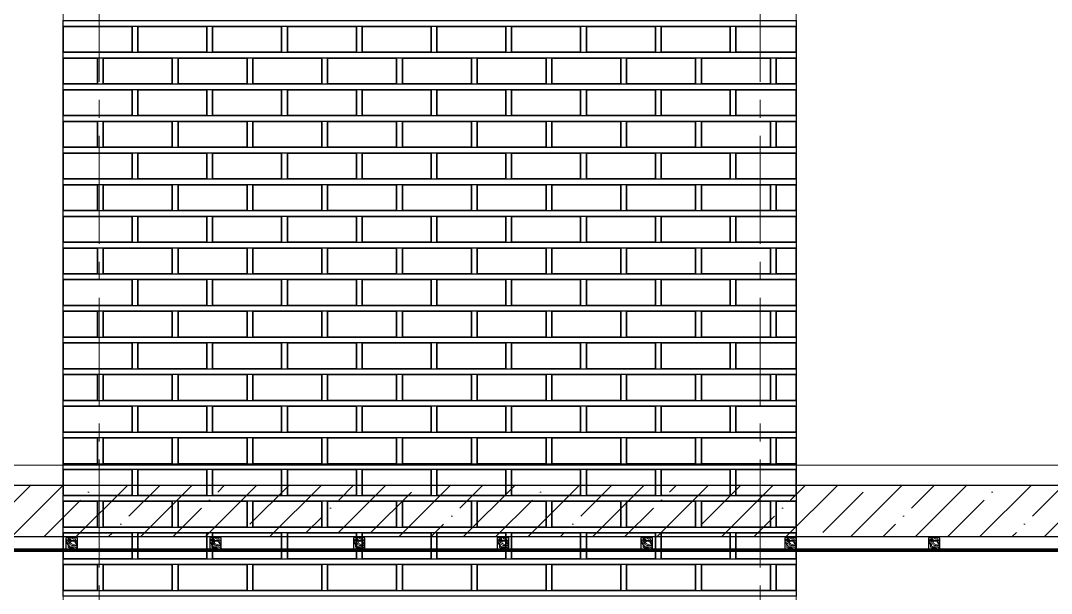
# Model space of a CAD drawing. Header units: millimetres. Extents: x 306212 to 393045, y -154783 to -111932.
# Drawn here: x 379156 to 382741, y -144597 to -142607 of the extents above; entities that cross this region are included whole.
import ezdxf

# ---------------------------------------------------------------- set-up
doc = ezdxf.new("R2010")
doc.units = ezdxf.units.MM
doc.linetypes.add('CENTER2', pattern=[1.125, 0.75, -0.125, 0.125, -0.125])
doc.layers.add('ahsap', color=222, linetype='Continuous', lineweight=13)
doc.layers.add('AKS', color=252, linetype='CENTER2')

msp = doc.modelspace()

# ---------------------------------------------------------------- hatches: boundary and pattern name
at = {"layer": 'ahsap'}
h = msp.add_hatch(dxfattribs=at)
h.set_pattern_fill('ANSI35', color=251, scale=25, style=0)
h.set_pattern_definition([(45, (29611.11, 0), (-112.2532, 112.2532), []), (45, (29723.36, 0), (-112.2532, 112.2532), [198.4375, -39.6875, 0, -39.6875])])
h.paths.add_polyline_path([(380463.4, -144277.4), (380223.4, -144277.4), (380223.4, -144367.4), (380423.4, -144367.4), (380463.4, -144367.4)])
h.paths.add_polyline_path([(386093.4, -144221.4), (381853.4, -144221.4), (381853.4, -144257.4), (381853.4, -144401.4), (386093.4, -144401.4)], flags=16)
h.paths.add_polyline_path([(379428.4, -144221.4), (379303.4, -144221.4), (379303.4, -144257.4), (379428.4, -144257.4)])
h.paths.add_polyline_path([(379428.4, -144257.4), (379303.4, -144257.4), (379303.4, -144277.4), (379423.4, -144277.4), (379428.4, -144277.4)])
h.paths.add_polyline_path([(379423.4, -144277.4), (379303.4, -144277.4), (379303.4, -144367.4), (379423.4, -144367.4)])
h.paths.add_polyline_path([(379428.4, -144367.4), (379303.4, -144367.4), (379303.4, -144387.4), (379428.4, -144387.4)])
h.paths.add_polyline_path([(379428.4, -144387.4), (379303.4, -144387.4), (379303.4, -144401.4), (379428.4, -144401.4)])
h.paths.add_polyline_path([(379543.4, -144387.4), (379428.4, -144387.4), (379428.4, -144401.4), (379543.4, -144401.4)])
h.paths.add_polyline_path([(381853.4, -144367.4), (379428.4, -144367.4), (379428.4, -144387.4), (379543.4, -144387.4), (381853.4, -144387.4)])
h.paths.add_polyline_path([(379443.4, -144277.4), (379428.4, -144277.4), (379428.4, -144367.4), (379443.4, -144367.4)])
h.paths.add_polyline_path([(381853.4, -144257.4), (379428.4, -144257.4), (379428.4, -144277.4), (379503.4, -144277.4), (379683.4, -144277.4), (381853.4, -144277.4)])
h.paths.add_polyline_path([(379428.4, -144277.4), (379423.4, -144277.4), (379423.4, -144367.4), (379428.4, -144367.4)])
h.paths.add_polyline_path([(379543.4, -144221.4), (379428.4, -144221.4), (379428.4, -144257.4), (379503.4, -144257.4), (379543.4, -144257.4)])
h.paths.add_polyline_path([(379563.4, -144221.4), (379543.4, -144221.4), (379543.4, -144257.4), (379563.4, -144257.4)])
h.paths.add_polyline_path([(379803.4, -144221.4), (379563.4, -144221.4), (379563.4, -144257.4), (379763.4, -144257.4), (379803.4, -144257.4)])
h.paths.add_polyline_path([(379703.4, -144277.4), (379683.4, -144277.4), (379683.4, -144367.4), (379703.4, -144367.4)])
h.paths.add_polyline_path([(379683.4, -144277.4), (379443.4, -144277.4), (379443.4, -144367.4), (379643.4, -144367.4), (379683.4, -144367.4)])
h.paths.add_polyline_path([(379803.4, -144387.4), (379563.4, -144387.4), (379563.4, -144401.4), (379803.4, -144401.4)])
h.paths.add_polyline_path([(379563.4, -144387.4), (379543.4, -144387.4), (379543.4, -144401.4), (379563.4, -144401.4)])
h.paths.add_polyline_path([(379823.4, -144387.4), (379803.4, -144387.4), (379803.4, -144401.4), (379823.4, -144401.4)])
h.paths.add_polyline_path([(379943.4, -144277.4), (379703.4, -144277.4), (379703.4, -144367.4), (379903.4, -144367.4), (379943.4, -144367.4)])
h.paths.add_polyline_path([(379823.4, -144221.4), (379803.4, -144221.4), (379803.4, -144257.4), (379823.4, -144257.4)])
h.paths.add_polyline_path([(380063.4, -144221.4), (379823.4, -144221.4), (379823.4, -144257.4), (380023.4, -144257.4), (380063.4, -144257.4)])
h.paths.add_polyline_path([(380083.4, -144221.4), (380063.4, -144221.4), (380063.4, -144257.4), (380083.4, -144257.4)])
h.paths.add_polyline_path([(379963.4, -144277.4), (379943.4, -144277.4), (379943.4, -144367.4), (379963.4, -144367.4)])
h.paths.add_polyline_path([(380203.4, -144277.4), (379963.4, -144277.4), (379963.4, -144367.4), (380163.4, -144367.4), (380203.4, -144367.4)])
h.paths.add_polyline_path([(380063.4, -144387.4), (379823.4, -144387.4), (379823.4, -144401.4), (380063.4, -144401.4)])
h.paths.add_polyline_path([(380343.4, -144387.4), (380323.4, -144387.4), (380323.4, -144401.4), (380343.4, -144401.4)])
h.paths.add_polyline_path([(380083.4, -144387.4), (380063.4, -144387.4), (380063.4, -144401.4), (380083.4, -144401.4)])
h.paths.add_polyline_path([(380323.4, -144221.4), (380083.4, -144221.4), (380083.4, -144257.4), (380283.4, -144257.4), (380323.4, -144257.4)])
h.paths.add_polyline_path([(380343.4, -144221.4), (380323.4, -144221.4), (380323.4, -144257.4), (380343.4, -144257.4)])
h.paths.add_polyline_path([(380483.4, -144277.4), (380463.4, -144277.4), (380463.4, -144367.4), (380483.4, -144367.4)])
h.paths.add_polyline_path([(380583.4, -144221.4), (380343.4, -144221.4), (380343.4, -144257.4), (380543.4, -144257.4), (380583.4, -144257.4)])
h.paths.add_polyline_path([(380603.4, -144221.4), (380583.4, -144221.4), (380583.4, -144257.4), (380603.4, -144257.4)])
h.paths.add_polyline_path([(380723.4, -144277.4), (380483.4, -144277.4), (380483.4, -144367.4), (380683.4, -144367.4), (380723.4, -144367.4)])
h.paths.add_polyline_path([(380583.4, -144387.4), (380343.4, -144387.4), (380343.4, -144401.4), (380583.4, -144401.4)])
h.paths.add_polyline_path([(380603.4, -144387.4), (380583.4, -144387.4), (380583.4, -144401.4), (380603.4, -144401.4)])
h.paths.add_polyline_path([(380843.4, -144387.4), (380603.4, -144387.4), (380603.4, -144401.4), (380843.4, -144401.4)])
h.paths.add_polyline_path([(386093.4, -144221.4), (380843.4, -144221.4), (380843.4, -144257.4), (381853.4, -144257.4), (381853.4, -144277.4), (380723.4, -144277.4), (380723.4, -144367.4), (381853.4, -144367.4), (381853.4, -144387.4), (380843.4, -144387.4), (380843.4, -144401.4), (386093.4, -144401.4)])
h.paths.add_polyline_path([(380843.4, -144221.4), (380603.4, -144221.4), (380603.4, -144257.4), (380803.4, -144257.4), (380843.4, -144257.4)])
h.paths.add_polyline_path([(379303.4, -144221.4), (378013.4, -144221.4), (378003.4, -144221.4), (378003.4, -144401.4), (378013.4, -144401.4), (379303.4, -144401.4), (379303.4, -144387.4)])
h.paths.add_polyline_path([(386093.4, -144221.4), (381853.4, -144221.4), (381853.4, -144257.4), (381853.4, -144401.4), (386093.4, -144401.4)], flags=17)
h.paths.add_polyline_path([(378013.4, -144274.9), (378013.4, -144254.9), (378013.4, -144221.4), (374783.4, -144221.4), (374783.4, -144254.9), (374783.4, -144274.9), (374783.4, -144364.9), (374783.4, -144384.9), (374783.4, -144401.4), (378013.4, -144401.4), (378013.4, -144384.9), (378013.4, -144364.9)])

# ---------------------------------------------------------------- linework, layer by layer
for p, q in [((379303.4, -140959.9), (379303.4, -147357.4)), ((381853.4, -140959.9), (381853.4, -147357.4)), ((385973.4, -144151.4), (374783.4, -144151.4))]:
    msp.add_line(p, q, dxfattribs=at)
at = {"layer": 'ahsap', "color": 251, "lineweight": 30}
for points in [[(379503.4, -142627.4), (379303.4, -142627.4), (379303.4, -142607.4), (381853.4, -142607.4), (381853.4, -142627.4), (379503.4, -142627.4)], [(379503.4, -142737.4), (379303.4, -142737.4), (379303.4, -142717.4), (381853.4, -142717.4), (381853.4, -142737.4), (379503.4, -142737.4)], [(379503.4, -142847.4), (379303.4, -142847.4), (379303.4, -142827.4), (381853.4, -142827.4), (381853.4, -142847.4), (379503.4, -142847.4)], [(379503.4, -142957.4), (379303.4, -142957.4), (379303.4, -142937.4), (381853.4, -142937.4), (381853.4, -142957.4), (379503.4, -142957.4)], [(379503.4, -143067.4), (379303.4, -143067.4), (379303.4, -143047.4), (381853.4, -143047.4), (381853.4, -143067.4), (379503.4, -143067.4)], [(379503.4, -143177.4), (379303.4, -143177.4), (379303.4, -143157.4), (381853.4, -143157.4), (381853.4, -143177.4), (379503.4, -143177.4)], [(379503.4, -143287.4), (379303.4, -143287.4), (379303.4, -143267.4), (381853.4, -143267.4), (381853.4, -143287.4), (379503.4, -143287.4)], [(379503.4, -143397.4), (379303.4, -143397.4), (379303.4, -143377.4), (381853.4, -143377.4), (381853.4, -143397.4), (379503.4, -143397.4)], [(379503.4, -143507.4), (379303.4, -143507.4), (379303.4, -143487.4), (381853.4, -143487.4), (381853.4, -143507.4), (379503.4, -143507.4)], [(379503.4, -143617.4), (379303.4, -143617.4), (379303.4, -143597.4), (381853.4, -143597.4), (381853.4, -143617.4), (379503.4, -143617.4)], [(379503.4, -143727.4), (379303.4, -143727.4), (379303.4, -143707.4), (381853.4, -143707.4), (381853.4, -143727.4), (379503.4, -143727.4)], [(379503.4, -143837.4), (379303.4, -143837.4), (379303.4, -143817.4), (381853.4, -143817.4), (381853.4, -143837.4), (379503.4, -143837.4)], [(379503.4, -143947.4), (379303.4, -143947.4), (379303.4, -143927.4), (381853.4, -143927.4), (381853.4, -143947.4), (379503.4, -143947.4)], [(379503.4, -144057.4), (379303.4, -144057.4), (379303.4, -144037.4), (381853.4, -144037.4), (381853.4, -144057.4), (379503.4, -144057.4)], [(379503.4, -144167.4), (379303.4, -144167.4), (379303.4, -144147.4), (381853.4, -144147.4), (381853.4, -144167.4), (379503.4, -144167.4)], [(378013.4, -144401.4), (374663.4, -144401.4), (374663.4, -144401.4), (374663.4, -144221.4), (374663.4, -144221.4), (378013.4, -144221.4), (386093.4, -144221.4), (386093.4, -144401.4), (378013.4, -144401.4)], [(379503.4, -144277.4), (379303.4, -144277.4), (379303.4, -144257.4), (381853.4, -144257.4), (381853.4, -144277.4), (379503.4, -144277.4)], [(379503.4, -144387.4), (379303.4, -144387.4), (379303.4, -144367.4), (381853.4, -144367.4), (381853.4, -144387.4), (379503.4, -144387.4)], [(379503.4, -144497.4), (379303.4, -144497.4), (379303.4, -144477.4), (381853.4, -144477.4), (381853.4, -144497.4), (379503.4, -144497.4)], [(379503.4, -144607.4), (379303.4, -144607.4), (379303.4, -144587.4), (381853.4, -144587.4), (381853.4, -144607.4), (379503.4, -144607.4)]]:
    msp.add_lwpolyline(points, dxfattribs=at)
at = {"layer": 'ahsap', "color": 26, "lineweight": 35}
for points in [[(379503.4, -142717.4), (379303.4, -142717.4), (379303.4, -142627.4), (379543.4, -142627.4), (379543.4, -142717.4), (379503.4, -142717.4)], [(379763.4, -142717.4), (379563.4, -142717.4), (379563.4, -142627.4), (379803.4, -142627.4), (379803.4, -142717.4), (379763.4, -142717.4)], [(380023.4, -142717.4), (379823.4, -142717.4), (379823.4, -142627.4), (380063.4, -142627.4), (380063.4, -142717.4), (380023.4, -142717.4)], [(380283.4, -142717.4), (380083.4, -142717.4), (380083.4, -142627.4), (380323.4, -142627.4), (380323.4, -142717.4), (380283.4, -142717.4)], [(380543.4, -142717.4), (380343.4, -142717.4), (380343.4, -142627.4), (380583.4, -142627.4), (380583.4, -142717.4), (380543.4, -142717.4)], [(380803.4, -142717.4), (380603.4, -142717.4), (380603.4, -142627.4), (380843.4, -142627.4), (380843.4, -142717.4), (380803.4, -142717.4)], [(381063.4, -142717.4), (380863.4, -142717.4), (380863.4, -142627.4), (381103.4, -142627.4), (381103.4, -142717.4), (381063.4, -142717.4)], [(381323.4, -142717.4), (381123.4, -142717.4), (381123.4, -142627.4), (381363.4, -142627.4), (381363.4, -142717.4), (381323.4, -142717.4)], [(381583.4, -142717.4), (381383.4, -142717.4), (381383.4, -142627.4), (381623.4, -142627.4), (381623.4, -142717.4), (381583.4, -142717.4)], [(381843.4, -142717.4), (381643.4, -142717.4), (381643.4, -142627.4), (381853.4, -142627.4), (381853.4, -142717.4), (381843.4, -142717.4)], [(379303.4, -142827.4), (379303.4, -142737.4), (379423.4, -142737.4), (379423.4, -142827.4), (379303.4, -142827.4)], [(379643.4, -142827.4), (379443.4, -142827.4), (379443.4, -142737.4), (379683.4, -142737.4), (379683.4, -142827.4), (379643.4, -142827.4)], [(379903.4, -142827.4), (379703.4, -142827.4), (379703.4, -142737.4), (379943.4, -142737.4), (379943.4, -142827.4), (379903.4, -142827.4)], [(380163.4, -142827.4), (379963.4, -142827.4), (379963.4, -142737.4), (380203.4, -142737.4), (380203.4, -142827.4), (380163.4, -142827.4)], [(380423.4, -142827.4), (380223.4, -142827.4), (380223.4, -142737.4), (380463.4, -142737.4), (380463.4, -142827.4), (380423.4, -142827.4)], [(380683.4, -142827.4), (380483.4, -142827.4), (380483.4, -142737.4), (380723.4, -142737.4), (380723.4, -142827.4), (380683.4, -142827.4)], [(380943.4, -142827.4), (380743.4, -142827.4), (380743.4, -142737.4), (380983.4, -142737.4), (380983.4, -142827.4), (380943.4, -142827.4)], [(381203.4, -142827.4), (381003.4, -142827.4), (381003.4, -142737.4), (381243.4, -142737.4), (381243.4, -142827.4), (381203.4, -142827.4)], [(381463.4, -142827.4), (381263.4, -142827.4), (381263.4, -142737.4), (381503.4, -142737.4), (381503.4, -142827.4), (381463.4, -142827.4)], [(381723.4, -142827.4), (381523.4, -142827.4), (381523.4, -142737.4), (381763.4, -142737.4), (381763.4, -142827.4), (381723.4, -142827.4)], [(381853.4, -142827.4), (381783.4, -142827.4), (381783.4, -142737.4), (381853.4, -142737.4), (381853.4, -142827.4), (381853.4, -142827.4)], [(379503.4, -142937.4), (379303.4, -142937.4), (379303.4, -142847.4), (379543.4, -142847.4), (379543.4, -142937.4), (379503.4, -142937.4)], [(379763.4, -142937.4), (379563.4, -142937.4), (379563.4, -142847.4), (379803.4, -142847.4), (379803.4, -142937.4), (379763.4, -142937.4)], [(380023.4, -142937.4), (379823.4, -142937.4), (379823.4, -142847.4), (380063.4, -142847.4), (380063.4, -142937.4), (380023.4, -142937.4)], [(380283.4, -142937.4), (380083.4, -142937.4), (380083.4, -142847.4), (380323.4, -142847.4), (380323.4, -142937.4), (380283.4, -142937.4)], [(380543.4, -142937.4), (380343.4, -142937.4), (380343.4, -142847.4), (380583.4, -142847.4), (380583.4, -142937.4), (380543.4, -142937.4)], [(380803.4, -142937.4), (380603.4, -142937.4), (380603.4, -142847.4), (380843.4, -142847.4), (380843.4, -142937.4), (380803.4, -142937.4)], [(381063.4, -142937.4), (380863.4, -142937.4), (380863.4, -142847.4), (381103.4, -142847.4), (381103.4, -142937.4), (381063.4, -142937.4)], [(381323.4, -142937.4), (381123.4, -142937.4), (381123.4, -142847.4), (381363.4, -142847.4), (381363.4, -142937.4), (381323.4, -142937.4)], [(381583.4, -142937.4), (381383.4, -142937.4), (381383.4, -142847.4), (381623.4, -142847.4), (381623.4, -142937.4), (381583.4, -142937.4)], [(381843.4, -142937.4), (381643.4, -142937.4), (381643.4, -142847.4), (381853.4, -142847.4), (381853.4, -142937.4), (381843.4, -142937.4)], [(379303.4, -143047.4), (379303.4, -142957.4), (379423.4, -142957.4), (379423.4, -143047.4), (379303.4, -143047.4)], [(379643.4, -143047.4), (379443.4, -143047.4), (379443.4, -142957.4), (379683.4, -142957.4), (379683.4, -143047.4), (379643.4, -143047.4)], [(379903.4, -143047.4), (379703.4, -143047.4), (379703.4, -142957.4), (379943.4, -142957.4), (379943.4, -143047.4), (379903.4, -143047.4)], [(380163.4, -143047.4), (379963.4, -143047.4), (379963.4, -142957.4), (380203.4, -142957.4), (380203.4, -143047.4), (380163.4, -143047.4)], [(380423.4, -143047.4), (380223.4, -143047.4), (380223.4, -142957.4), (380463.4, -142957.4), (380463.4, -143047.4), (380423.4, -143047.4)], [(380683.4, -143047.4), (380483.4, -143047.4), (380483.4, -142957.4), (380723.4, -142957.4), (380723.4, -143047.4), (380683.4, -143047.4)], [(380943.4, -143047.4), (380743.4, -143047.4), (380743.4, -142957.4), (380983.4, -142957.4), (380983.4, -143047.4), (380943.4, -143047.4)], [(381203.4, -143047.4), (381003.4, -143047.4), (381003.4, -142957.4), (381243.4, -142957.4), (381243.4, -143047.4), (381203.4, -143047.4)], [(381463.4, -143047.4), (381263.4, -143047.4), (381263.4, -142957.4), (381503.4, -142957.4), (381503.4, -143047.4), (381463.4, -143047.4)], [(381723.4, -143047.4), (381523.4, -143047.4), (381523.4, -142957.4), (381763.4, -142957.4), (381763.4, -143047.4), (381723.4, -143047.4)], [(381853.4, -143047.4), (381783.4, -143047.4), (381783.4, -142957.4), (381853.4, -142957.4), (381853.4, -143047.4), (381853.4, -143047.4)], [(379503.4, -143157.4), (379303.4, -143157.4), (379303.4, -143067.4), (379543.4, -143067.4), (379543.4, -143157.4), (379503.4, -143157.4)], [(379763.4, -143157.4), (379563.4, -143157.4), (379563.4, -143067.4), (379803.4, -143067.4), (379803.4, -143157.4), (379763.4, -143157.4)], [(380023.4, -143157.4), (379823.4, -143157.4), (379823.4, -143067.4), (380063.4, -143067.4), (380063.4, -143157.4), (380023.4, -143157.4)], [(380283.4, -143157.4), (380083.4, -143157.4), (380083.4, -143067.4), (380323.4, -143067.4), (380323.4, -143157.4), (380283.4, -143157.4)], [(380543.4, -143157.4), (380343.4, -143157.4), (380343.4, -143067.4), (380583.4, -143067.4), (380583.4, -143157.4), (380543.4, -143157.4)], [(380803.4, -143157.4), (380603.4, -143157.4), (380603.4, -143067.4), (380843.4, -143067.4), (380843.4, -143157.4), (380803.4, -143157.4)], [(381063.4, -143157.4), (380863.4, -143157.4), (380863.4, -143067.4), (381103.4, -143067.4), (381103.4, -143157.4), (381063.4, -143157.4)], [(381323.4, -143157.4), (381123.4, -143157.4), (381123.4, -143067.4), (381363.4, -143067.4), (381363.4, -143157.4), (381323.4, -143157.4)], [(381583.4, -143157.4), (381383.4, -143157.4), (381383.4, -143067.4), (381623.4, -143067.4), (381623.4, -143157.4), (381583.4, -143157.4)], [(381843.4, -143157.4), (381643.4, -143157.4), (381643.4, -143067.4), (381853.4, -143067.4), (381853.4, -143157.4), (381843.4, -143157.4)], [(379303.4, -143267.4), (379303.4, -143177.4), (379423.4, -143177.4), (379423.4, -143267.4), (379303.4, -143267.4)], [(379643.4, -143267.4), (379443.4, -143267.4), (379443.4, -143177.4), (379683.4, -143177.4), (379683.4, -143267.4), (379643.4, -143267.4)], [(379903.4, -143267.4), (379703.4, -143267.4), (379703.4, -143177.4), (379943.4, -143177.4), (379943.4, -143267.4), (379903.4, -143267.4)], [(380163.4, -143267.4), (379963.4, -143267.4), (379963.4, -143177.4), (380203.4, -143177.4), (380203.4, -143267.4), (380163.4, -143267.4)], [(380423.4, -143267.4), (380223.4, -143267.4), (380223.4, -143177.4), (380463.4, -143177.4), (380463.4, -143267.4), (380423.4, -143267.4)], [(380683.4, -143267.4), (380483.4, -143267.4), (380483.4, -143177.4), (380723.4, -143177.4), (380723.4, -143267.4), (380683.4, -143267.4)], [(380943.4, -143267.4), (380743.4, -143267.4), (380743.4, -143177.4), (380983.4, -143177.4), (380983.4, -143267.4), (380943.4, -143267.4)], [(381203.4, -143267.4), (381003.4, -143267.4), (381003.4, -143177.4), (381243.4, -143177.4), (381243.4, -143267.4), (381203.4, -143267.4)], [(381463.4, -143267.4), (381263.4, -143267.4), (381263.4, -143177.4), (381503.4, -143177.4), (381503.4, -143267.4), (381463.4, -143267.4)], [(381723.4, -143267.4), (381523.4, -143267.4), (381523.4, -143177.4), (381763.4, -143177.4), (381763.4, -143267.4), (381723.4, -143267.4)], [(381853.4, -143267.4), (381783.4, -143267.4), (381783.4, -143177.4), (381853.4, -143177.4), (381853.4, -143267.4), (381853.4, -143267.4)], [(379503.4, -143377.4), (379303.4, -143377.4), (379303.4, -143287.4), (379543.4, -143287.4), (379543.4, -143377.4), (379503.4, -143377.4)], [(379763.4, -143377.4), (379563.4, -143377.4), (379563.4, -143287.4), (379803.4, -143287.4), (379803.4, -143377.4), (379763.4, -143377.4)], [(380023.4, -143377.4), (379823.4, -143377.4), (379823.4, -143287.4), (380063.4, -143287.4), (380063.4, -143377.4), (380023.4, -143377.4)], [(380283.4, -143377.4), (380083.4, -143377.4), (380083.4, -143287.4), (380323.4, -143287.4), (380323.4, -143377.4), (380283.4, -143377.4)], [(380543.4, -143377.4), (380343.4, -143377.4), (380343.4, -143287.4), (380583.4, -143287.4), (380583.4, -143377.4), (380543.4, -143377.4)], [(380803.4, -143377.4), (380603.4, -143377.4), (380603.4, -143287.4), (380843.4, -143287.4), (380843.4, -143377.4), (380803.4, -143377.4)], [(381063.4, -143377.4), (380863.4, -143377.4), (380863.4, -143287.4), (381103.4, -143287.4), (381103.4, -143377.4), (381063.4, -143377.4)], [(381323.4, -143377.4), (381123.4, -143377.4), (381123.4, -143287.4), (381363.4, -143287.4), (381363.4, -143377.4), (381323.4, -143377.4)], [(381583.4, -143377.4), (381383.4, -143377.4), (381383.4, -143287.4), (381623.4, -143287.4), (381623.4, -143377.4), (381583.4, -143377.4)], [(381843.4, -143377.4), (381643.4, -143377.4), (381643.4, -143287.4), (381853.4, -143287.4), (381853.4, -143377.4), (381843.4, -143377.4)], [(379303.4, -143487.4), (379303.4, -143397.4), (379423.4, -143397.4), (379423.4, -143487.4), (379303.4, -143487.4)], [(379643.4, -143487.4), (379443.4, -143487.4), (379443.4, -143397.4), (379683.4, -143397.4), (379683.4, -143487.4), (379643.4, -143487.4)], [(379903.4, -143487.4), (379703.4, -143487.4), (379703.4, -143397.4), (379943.4, -143397.4), (379943.4, -143487.4), (379903.4, -143487.4)], [(380163.4, -143487.4), (379963.4, -143487.4), (379963.4, -143397.4), (380203.4, -143397.4), (380203.4, -143487.4), (380163.4, -143487.4)], [(380423.4, -143487.4), (380223.4, -143487.4), (380223.4, -143397.4), (380463.4, -143397.4), (380463.4, -143487.4), (380423.4, -143487.4)], [(380683.4, -143487.4), (380483.4, -143487.4), (380483.4, -143397.4), (380723.4, -143397.4), (380723.4, -143487.4), (380683.4, -143487.4)], [(380943.4, -143487.4), (380743.4, -143487.4), (380743.4, -143397.4), (380983.4, -143397.4), (380983.4, -143487.4), (380943.4, -143487.4)], [(381203.4, -143487.4), (381003.4, -143487.4), (381003.4, -143397.4), (381243.4, -143397.4), (381243.4, -143487.4), (381203.4, -143487.4)], [(381463.4, -143487.4), (381263.4, -143487.4), (381263.4, -143397.4), (381503.4, -143397.4), (381503.4, -143487.4), (381463.4, -143487.4)], [(381723.4, -143487.4), (381523.4, -143487.4), (381523.4, -143397.4), (381763.4, -143397.4), (381763.4, -143487.4), (381723.4, -143487.4)], [(381853.4, -143487.4), (381783.4, -143487.4), (381783.4, -143397.4), (381853.4, -143397.4), (381853.4, -143487.4), (381853.4, -143487.4)], [(379503.4, -143597.4), (379303.4, -143597.4), (379303.4, -143507.4), (379543.4, -143507.4), (379543.4, -143597.4), (379503.4, -143597.4)], [(379763.4, -143597.4), (379563.4, -143597.4), (379563.4, -143507.4), (379803.4, -143507.4), (379803.4, -143597.4), (379763.4, -143597.4)], [(380023.4, -143597.4), (379823.4, -143597.4), (379823.4, -143507.4), (380063.4, -143507.4), (380063.4, -143597.4), (380023.4, -143597.4)], [(380283.4, -143597.4), (380083.4, -143597.4), (380083.4, -143507.4), (380323.4, -143507.4), (380323.4, -143597.4), (380283.4, -143597.4)], [(380543.4, -143597.4), (380343.4, -143597.4), (380343.4, -143507.4), (380583.4, -143507.4), (380583.4, -143597.4), (380543.4, -143597.4)], [(380803.4, -143597.4), (380603.4, -143597.4), (380603.4, -143507.4), (380843.4, -143507.4), (380843.4, -143597.4), (380803.4, -143597.4)], [(381063.4, -143597.4), (380863.4, -143597.4), (380863.4, -143507.4), (381103.4, -143507.4), (381103.4, -143597.4), (381063.4, -143597.4)], [(381323.4, -143597.4), (381123.4, -143597.4), (381123.4, -143507.4), (381363.4, -143507.4), (381363.4, -143597.4), (381323.4, -143597.4)], [(381583.4, -143597.4), (381383.4, -143597.4), (381383.4, -143507.4), (381623.4, -143507.4), (381623.4, -143597.4), (381583.4, -143597.4)], [(381843.4, -143597.4), (381643.4, -143597.4), (381643.4, -143507.4), (381853.4, -143507.4), (381853.4, -143597.4), (381843.4, -143597.4)], [(379303.4, -143707.4), (379303.4, -143617.4), (379423.4, -143617.4), (379423.4, -143707.4), (379303.4, -143707.4)], [(379643.4, -143707.4), (379443.4, -143707.4), (379443.4, -143617.4), (379683.4, -143617.4), (379683.4, -143707.4), (379643.4, -143707.4)], [(379903.4, -143707.4), (379703.4, -143707.4), (379703.4, -143617.4), (379943.4, -143617.4), (379943.4, -143707.4), (379903.4, -143707.4)], [(380163.4, -143707.4), (379963.4, -143707.4), (379963.4, -143617.4), (380203.4, -143617.4), (380203.4, -143707.4), (380163.4, -143707.4)], [(380423.4, -143707.4), (380223.4, -143707.4), (380223.4, -143617.4), (380463.4, -143617.4), (380463.4, -143707.4), (380423.4, -143707.4)], [(380683.4, -143707.4), (380483.4, -143707.4), (380483.4, -143617.4), (380723.4, -143617.4), (380723.4, -143707.4), (380683.4, -143707.4)], [(380943.4, -143707.4), (380743.4, -143707.4), (380743.4, -143617.4), (380983.4, -143617.4), (380983.4, -143707.4), (380943.4, -143707.4)], [(381203.4, -143707.4), (381003.4, -143707.4), (381003.4, -143617.4), (381243.4, -143617.4), (381243.4, -143707.4), (381203.4, -143707.4)], [(381463.4, -143707.4), (381263.4, -143707.4), (381263.4, -143617.4), (381503.4, -143617.4), (381503.4, -143707.4), (381463.4, -143707.4)], [(381723.4, -143707.4), (381523.4, -143707.4), (381523.4, -143617.4), (381763.4, -143617.4), (381763.4, -143707.4), (381723.4, -143707.4)], [(381853.4, -143707.4), (381783.4, -143707.4), (381783.4, -143617.4), (381853.4, -143617.4), (381853.4, -143707.4), (381853.4, -143707.4)], [(379503.4, -143817.4), (379303.4, -143817.4), (379303.4, -143727.4), (379543.4, -143727.4), (379543.4, -143817.4), (379503.4, -143817.4)], [(379763.4, -143817.4), (379563.4, -143817.4), (379563.4, -143727.4), (379803.4, -143727.4), (379803.4, -143817.4), (379763.4, -143817.4)], [(380023.4, -143817.4), (379823.4, -143817.4), (379823.4, -143727.4), (380063.4, -143727.4), (380063.4, -143817.4), (380023.4, -143817.4)], [(380283.4, -143817.4), (380083.4, -143817.4), (380083.4, -143727.4), (380323.4, -143727.4), (380323.4, -143817.4), (380283.4, -143817.4)], [(380543.4, -143817.4), (380343.4, -143817.4), (380343.4, -143727.4), (380583.4, -143727.4), (380583.4, -143817.4), (380543.4, -143817.4)], [(380803.4, -143817.4), (380603.4, -143817.4), (380603.4, -143727.4), (380843.4, -143727.4), (380843.4, -143817.4), (380803.4, -143817.4)], [(381063.4, -143817.4), (380863.4, -143817.4), (380863.4, -143727.4), (381103.4, -143727.4), (381103.4, -143817.4), (381063.4, -143817.4)], [(381323.4, -143817.4), (381123.4, -143817.4), (381123.4, -143727.4), (381363.4, -143727.4), (381363.4, -143817.4), (381323.4, -143817.4)], [(381583.4, -143817.4), (381383.4, -143817.4), (381383.4, -143727.4), (381623.4, -143727.4), (381623.4, -143817.4), (381583.4, -143817.4)], [(381843.4, -143817.4), (381643.4, -143817.4), (381643.4, -143727.4), (381853.4, -143727.4), (381853.4, -143817.4), (381843.4, -143817.4)], [(379303.4, -143927.4), (379303.4, -143837.4), (379423.4, -143837.4), (379423.4, -143927.4), (379303.4, -143927.4)], [(379643.4, -143927.4), (379443.4, -143927.4), (379443.4, -143837.4), (379683.4, -143837.4), (379683.4, -143927.4), (379643.4, -143927.4)], [(379903.4, -143927.4), (379703.4, -143927.4), (379703.4, -143837.4), (379943.4, -143837.4), (379943.4, -143927.4), (379903.4, -143927.4)], [(380163.4, -143927.4), (379963.4, -143927.4), (379963.4, -143837.4), (380203.4, -143837.4), (380203.4, -143927.4), (380163.4, -143927.4)], [(380423.4, -143927.4), (380223.4, -143927.4), (380223.4, -143837.4), (380463.4, -143837.4), (380463.4, -143927.4), (380423.4, -143927.4)], [(380683.4, -143927.4), (380483.4, -143927.4), (380483.4, -143837.4), (380723.4, -143837.4), (380723.4, -143927.4), (380683.4, -143927.4)], [(380943.4, -143927.4), (380743.4, -143927.4), (380743.4, -143837.4), (380983.4, -143837.4), (380983.4, -143927.4), (380943.4, -143927.4)], [(381203.4, -143927.4), (381003.4, -143927.4), (381003.4, -143837.4), (381243.4, -143837.4), (381243.4, -143927.4), (381203.4, -143927.4)], [(381463.4, -143927.4), (381263.4, -143927.4), (381263.4, -143837.4), (381503.4, -143837.4), (381503.4, -143927.4), (381463.4, -143927.4)], [(381723.4, -143927.4), (381523.4, -143927.4), (381523.4, -143837.4), (381763.4, -143837.4), (381763.4, -143927.4), (381723.4, -143927.4)], [(381853.4, -143927.4), (381783.4, -143927.4), (381783.4, -143837.4), (381853.4, -143837.4), (381853.4, -143927.4), (381853.4, -143927.4)], [(379503.4, -144037.4), (379303.4, -144037.4), (379303.4, -143947.4), (379543.4, -143947.4), (379543.4, -144037.4), (379503.4, -144037.4)], [(379763.4, -144037.4), (379563.4, -144037.4), (379563.4, -143947.4), (379803.4, -143947.4), (379803.4, -144037.4), (379763.4, -144037.4)], [(380023.4, -144037.4), (379823.4, -144037.4), (379823.4, -143947.4), (380063.4, -143947.4), (380063.4, -144037.4), (380023.4, -144037.4)], [(380283.4, -144037.4), (380083.4, -144037.4), (380083.4, -143947.4), (380323.4, -143947.4), (380323.4, -144037.4), (380283.4, -144037.4)], [(380543.4, -144037.4), (380343.4, -144037.4), (380343.4, -143947.4), (380583.4, -143947.4), (380583.4, -144037.4), (380543.4, -144037.4)], [(380803.4, -144037.4), (380603.4, -144037.4), (380603.4, -143947.4), (380843.4, -143947.4), (380843.4, -144037.4), (380803.4, -144037.4)], [(381063.4, -144037.4), (380863.4, -144037.4), (380863.4, -143947.4), (381103.4, -143947.4), (381103.4, -144037.4), (381063.4, -144037.4)], [(381323.4, -144037.4), (381123.4, -144037.4), (381123.4, -143947.4), (381363.4, -143947.4), (381363.4, -144037.4), (381323.4, -144037.4)], [(381583.4, -144037.4), (381383.4, -144037.4), (381383.4, -143947.4), (381623.4, -143947.4), (381623.4, -144037.4), (381583.4, -144037.4)], [(381843.4, -144037.4), (381643.4, -144037.4), (381643.4, -143947.4), (381853.4, -143947.4), (381853.4, -144037.4), (381843.4, -144037.4)], [(379303.4, -144147.4), (379303.4, -144057.4), (379423.4, -144057.4), (379423.4, -144147.4), (379303.4, -144147.4)], [(379643.4, -144147.4), (379443.4, -144147.4), (379443.4, -144057.4), (379683.4, -144057.4), (379683.4, -144147.4), (379643.4, -144147.4)], [(379903.4, -144147.4), (379703.4, -144147.4), (379703.4, -144057.4), (379943.4, -144057.4), (379943.4, -144147.4), (379903.4, -144147.4)], [(380163.4, -144147.4), (379963.4, -144147.4), (379963.4, -144057.4), (380203.4, -144057.4), (380203.4, -144147.4), (380163.4, -144147.4)], [(380423.4, -144147.4), (380223.4, -144147.4), (380223.4, -144057.4), (380463.4, -144057.4), (380463.4, -144147.4), (380423.4, -144147.4)], [(380683.4, -144147.4), (380483.4, -144147.4), (380483.4, -144057.4), (380723.4, -144057.4), (380723.4, -144147.4), (380683.4, -144147.4)], [(380943.4, -144147.4), (380743.4, -144147.4), (380743.4, -144057.4), (380983.4, -144057.4), (380983.4, -144147.4), (380943.4, -144147.4)], [(381203.4, -144147.4), (381003.4, -144147.4), (381003.4, -144057.4), (381243.4, -144057.4), (381243.4, -144147.4), (381203.4, -144147.4)], [(381463.4, -144147.4), (381263.4, -144147.4), (381263.4, -144057.4), (381503.4, -144057.4), (381503.4, -144147.4), (381463.4, -144147.4)], [(381723.4, -144147.4), (381523.4, -144147.4), (381523.4, -144057.4), (381763.4, -144057.4), (381763.4, -144147.4), (381723.4, -144147.4)], [(381853.4, -144147.4), (381783.4, -144147.4), (381783.4, -144057.4), (381853.4, -144057.4), (381853.4, -144147.4), (381853.4, -144147.4)], [(379503.4, -144257.4), (379303.4, -144257.4), (379303.4, -144167.4), (379543.4, -144167.4), (379543.4, -144257.4), (379503.4, -144257.4)], [(379763.4, -144257.4), (379563.4, -144257.4), (379563.4, -144167.4), (379803.4, -144167.4), (379803.4, -144257.4), (379763.4, -144257.4)], [(380023.4, -144257.4), (379823.4, -144257.4), (379823.4, -144167.4), (380063.4, -144167.4), (380063.4, -144257.4), (380023.4, -144257.4)], [(380283.4, -144257.4), (380083.4, -144257.4), (380083.4, -144167.4), (380323.4, -144167.4), (380323.4, -144257.4), (380283.4, -144257.4)], [(380543.4, -144257.4), (380343.4, -144257.4), (380343.4, -144167.4), (380583.4, -144167.4), (380583.4, -144257.4), (380543.4, -144257.4)], [(380803.4, -144257.4), (380603.4, -144257.4), (380603.4, -144167.4), (380843.4, -144167.4), (380843.4, -144257.4), (380803.4, -144257.4)], [(381063.4, -144257.4), (380863.4, -144257.4), (380863.4, -144167.4), (381103.4, -144167.4), (381103.4, -144257.4), (381063.4, -144257.4)], [(381323.4, -144257.4), (381123.4, -144257.4), (381123.4, -144167.4), (381363.4, -144167.4), (381363.4, -144257.4), (381323.4, -144257.4)], [(381583.4, -144257.4), (381383.4, -144257.4), (381383.4, -144167.4), (381623.4, -144167.4), (381623.4, -144257.4), (381583.4, -144257.4)], [(381843.4, -144257.4), (381643.4, -144257.4), (381643.4, -144167.4), (381853.4, -144167.4), (381853.4, -144257.4), (381843.4, -144257.4)], [(379303.4, -144367.4), (379303.4, -144277.4), (379423.4, -144277.4), (379423.4, -144367.4), (379303.4, -144367.4)], [(379643.4, -144367.4), (379443.4, -144367.4), (379443.4, -144277.4), (379683.4, -144277.4), (379683.4, -144367.4), (379643.4, -144367.4)], [(379903.4, -144367.4), (379703.4, -144367.4), (379703.4, -144277.4), (379943.4, -144277.4), (379943.4, -144367.4), (379903.4, -144367.4)], [(380163.4, -144367.4), (379963.4, -144367.4), (379963.4, -144277.4), (380203.4, -144277.4), (380203.4, -144367.4), (380163.4, -144367.4)], [(380423.4, -144367.4), (380223.4, -144367.4), (380223.4, -144277.4), (380463.4, -144277.4), (380463.4, -144367.4), (380423.4, -144367.4)], [(380683.4, -144367.4), (380483.4, -144367.4), (380483.4, -144277.4), (380723.4, -144277.4), (380723.4, -144367.4), (380683.4, -144367.4)], [(380943.4, -144367.4), (380743.4, -144367.4), (380743.4, -144277.4), (380983.4, -144277.4), (380983.4, -144367.4), (380943.4, -144367.4)], [(381203.4, -144367.4), (381003.4, -144367.4), (381003.4, -144277.4), (381243.4, -144277.4), (381243.4, -144367.4), (381203.4, -144367.4)], [(381463.4, -144367.4), (381263.4, -144367.4), (381263.4, -144277.4), (381503.4, -144277.4), (381503.4, -144367.4), (381463.4, -144367.4)], [(381723.4, -144367.4), (381523.4, -144367.4), (381523.4, -144277.4), (381763.4, -144277.4), (381763.4, -144367.4), (381723.4, -144367.4)], [(381853.4, -144367.4), (381783.4, -144367.4), (381783.4, -144277.4), (381853.4, -144277.4), (381853.4, -144367.4), (381853.4, -144367.4)], [(379503.4, -144477.4), (379303.4, -144477.4), (379303.4, -144387.4), (379543.4, -144387.4), (379543.4, -144477.4), (379503.4, -144477.4)], [(379763.4, -144477.4), (379563.4, -144477.4), (379563.4, -144387.4), (379803.4, -144387.4), (379803.4, -144477.4), (379763.4, -144477.4)], [(380023.4, -144477.4), (379823.4, -144477.4), (379823.4, -144387.4), (380063.4, -144387.4), (380063.4, -144477.4), (380023.4, -144477.4)], [(380283.4, -144477.4), (380083.4, -144477.4), (380083.4, -144387.4), (380323.4, -144387.4), (380323.4, -144477.4), (380283.4, -144477.4)], [(380543.4, -144477.4), (380343.4, -144477.4), (380343.4, -144387.4), (380583.4, -144387.4), (380583.4, -144477.4), (380543.4, -144477.4)], [(380803.4, -144477.4), (380603.4, -144477.4), (380603.4, -144387.4), (380843.4, -144387.4), (380843.4, -144477.4), (380803.4, -144477.4)], [(381063.4, -144477.4), (380863.4, -144477.4), (380863.4, -144387.4), (381103.4, -144387.4), (381103.4, -144477.4), (381063.4, -144477.4)], [(381323.4, -144477.4), (381123.4, -144477.4), (381123.4, -144387.4), (381363.4, -144387.4), (381363.4, -144477.4), (381323.4, -144477.4)], [(381583.4, -144477.4), (381383.4, -144477.4), (381383.4, -144387.4), (381623.4, -144387.4), (381623.4, -144477.4), (381583.4, -144477.4)], [(381843.4, -144477.4), (381643.4, -144477.4), (381643.4, -144387.4), (381853.4, -144387.4), (381853.4, -144477.4), (381843.4, -144477.4)], [(379303.4, -144587.4), (379303.4, -144497.4), (379423.4, -144497.4), (379423.4, -144587.4), (379303.4, -144587.4)], [(379643.4, -144587.4), (379443.4, -144587.4), (379443.4, -144497.4), (379683.4, -144497.4), (379683.4, -144587.4), (379643.4, -144587.4)], [(379903.4, -144587.4), (379703.4, -144587.4), (379703.4, -144497.4), (379943.4, -144497.4), (379943.4, -144587.4), (379903.4, -144587.4)], [(380163.4, -144587.4), (379963.4, -144587.4), (379963.4, -144497.4), (380203.4, -144497.4), (380203.4, -144587.4), (380163.4, -144587.4)], [(380423.4, -144587.4), (380223.4, -144587.4), (380223.4, -144497.4), (380463.4, -144497.4), (380463.4, -144587.4), (380423.4, -144587.4)], [(380683.4, -144587.4), (380483.4, -144587.4), (380483.4, -144497.4), (380723.4, -144497.4), (380723.4, -144587.4), (380683.4, -144587.4)], [(380943.4, -144587.4), (380743.4, -144587.4), (380743.4, -144497.4), (380983.4, -144497.4), (380983.4, -144587.4), (380943.4, -144587.4)], [(381203.4, -144587.4), (381003.4, -144587.4), (381003.4, -144497.4), (381243.4, -144497.4), (381243.4, -144587.4), (381203.4, -144587.4)], [(381463.4, -144587.4), (381263.4, -144587.4), (381263.4, -144497.4), (381503.4, -144497.4), (381503.4, -144587.4), (381463.4, -144587.4)], [(381723.4, -144587.4), (381523.4, -144587.4), (381523.4, -144497.4), (381763.4, -144497.4), (381763.4, -144587.4), (381723.4, -144587.4)], [(381853.4, -144587.4), (381783.4, -144587.4), (381783.4, -144497.4), (381853.4, -144497.4), (381853.4, -144587.4), (381853.4, -144587.4)]]:
    msp.add_lwpolyline(points, dxfattribs=at)
at = {"layer": 'ahsap', "color": 46, "lineweight": 30}
for points in [[(379353.4, -144443.4), (379353.4, -144403.9), (379313.4, -144403.9), (379313.4, -144443.4), (379353.4, -144443.4)], [(379853.4, -144443.4), (379853.4, -144403.9), (379813.4, -144403.9), (379813.4, -144443.4), (379853.4, -144443.4)], [(380353.4, -144443.4), (380353.4, -144403.9), (380313.4, -144403.9), (380313.4, -144443.4), (380353.4, -144443.4)], [(380853.4, -144443.4), (380853.4, -144403.9), (380813.4, -144403.9), (380813.4, -144443.4), (380853.4, -144443.4)], [(381353.4, -144443.4), (381353.4, -144403.9), (381313.4, -144403.9), (381313.4, -144443.4), (381353.4, -144443.4)], [(381853.4, -144443.4), (381853.4, -144403.9), (381813.4, -144403.9), (381813.4, -144443.4), (381853.4, -144443.4)], [(382353.4, -144443.4), (382353.4, -144403.9), (382313.4, -144403.9), (382313.4, -144443.4), (382353.4, -144443.4)], [(385973.4, -144443.4), (374783.4, -144443.4)], [(385973.4, -144447.4), (374783.4, -144447.4)], [(385973.4, -144451.4), (374783.4, -144451.4)]]:
    msp.add_lwpolyline(points, dxfattribs=at)
at = {"layer": 'ahsap', "color": 62}
for points in [[(379315.1, -144413.3), (379316.6, -144419.2), (379322.9, -144423.9), (379325, -144433.9), (379336.8, -144435.9), (379348, -144438.5), (379350.5, -144441)], [(379316.7, -144409.9), (379320.2, -144415.9), (379325.1, -144419.5), (379329.6, -144428.8), (379340.2, -144431.5), (379351, -144434.4)], [(379319.6, -144408.6), (379322.7, -144413.2), (379329.5, -144419.5), (379331.8, -144423.8), (379339.4, -144427.2), (379347.2, -144430.1), (379350.9, -144432.1)], [(379321.6, -144407.3), (379326.7, -144413.3), (379332.9, -144416.6), (379341.1, -144416.6), (379346.5, -144421.3), (379350.4, -144430.2)], [(379326, -144407), (379330, -144411.6), (379337.4, -144413.6), (379343.5, -144413.6), (379347.5, -144418.7), (379350, -144424.2)], [(379334, -144406.8), (379338, -144409.3), (379344.3, -144408.1), (379347.9, -144412.3), (379350.8, -144415.7)], [(379815.1, -144413.3), (379816.6, -144419.2), (379822.9, -144423.9), (379825, -144433.9), (379836.8, -144435.9), (379848, -144438.5), (379850.5, -144441)], [(379816.7, -144409.9), (379820.2, -144415.9), (379825.1, -144419.5), (379829.6, -144428.8), (379840.2, -144431.5), (379851, -144434.4)], [(379819.6, -144408.6), (379822.7, -144413.2), (379829.5, -144419.5), (379831.8, -144423.8), (379839.4, -144427.2), (379847.2, -144430.1), (379850.9, -144432.1)], [(379821.6, -144407.3), (379826.7, -144413.3), (379832.9, -144416.6), (379841.1, -144416.6), (379846.5, -144421.3), (379850.4, -144430.2)], [(379826, -144407), (379830, -144411.6), (379837.4, -144413.6), (379843.5, -144413.6), (379847.5, -144418.7), (379850, -144424.2)], [(379834, -144406.8), (379838, -144409.3), (379844.3, -144408.1), (379847.9, -144412.3), (379850.8, -144415.7)], [(380315.1, -144413.3), (380316.6, -144419.2), (380322.9, -144423.9), (380325, -144433.9), (380336.8, -144435.9), (380348, -144438.5), (380350.5, -144441)], [(380316.7, -144409.9), (380320.2, -144415.9), (380325.1, -144419.5), (380329.6, -144428.8), (380340.2, -144431.5), (380351, -144434.4)], [(380319.6, -144408.6), (380322.7, -144413.2), (380329.5, -144419.5), (380331.8, -144423.8), (380339.4, -144427.2), (380347.2, -144430.1), (380350.9, -144432.1)], [(380321.6, -144407.3), (380326.7, -144413.3), (380332.9, -144416.6), (380341.1, -144416.6), (380346.5, -144421.3), (380350.4, -144430.2)], [(380326, -144407), (380330, -144411.6), (380337.4, -144413.6), (380343.5, -144413.6), (380347.5, -144418.7), (380350, -144424.2)], [(380334, -144406.8), (380338, -144409.3), (380344.3, -144408.1), (380347.9, -144412.3), (380350.8, -144415.7)], [(380815.1, -144413.3), (380816.6, -144419.2), (380822.9, -144423.9), (380825, -144433.9), (380836.8, -144435.9), (380848, -144438.5), (380850.5, -144441)], [(380816.7, -144409.9), (380820.2, -144415.9), (380825.1, -144419.5), (380829.6, -144428.8), (380840.2, -144431.5), (380851, -144434.4)], [(380819.6, -144408.6), (380822.7, -144413.2), (380829.5, -144419.5), (380831.8, -144423.8), (380839.4, -144427.2), (380847.2, -144430.1), (380850.9, -144432.1)], [(380821.6, -144407.3), (380826.7, -144413.3), (380832.9, -144416.6), (380841.1, -144416.6), (380846.5, -144421.3), (380850.4, -144430.2)], [(380826, -144407), (380830, -144411.6), (380837.4, -144413.6), (380843.5, -144413.6), (380847.5, -144418.7), (380850, -144424.2)], [(380834, -144406.8), (380838, -144409.3), (380844.3, -144408.1), (380847.9, -144412.3), (380850.8, -144415.7)], [(381315.1, -144413.3), (381316.6, -144419.2), (381322.9, -144423.9), (381325, -144433.9), (381336.8, -144435.9), (381348, -144438.5), (381350.5, -144441)], [(381316.7, -144409.9), (381320.2, -144415.9), (381325.1, -144419.5), (381329.6, -144428.8), (381340.2, -144431.5), (381351, -144434.4)], [(381319.6, -144408.6), (381322.7, -144413.2), (381329.5, -144419.5), (381331.8, -144423.8), (381339.4, -144427.2), (381347.2, -144430.1), (381350.9, -144432.1)], [(381321.6, -144407.3), (381326.7, -144413.3), (381332.9, -144416.6), (381341.1, -144416.6), (381346.5, -144421.3), (381350.4, -144430.2)], [(381326, -144407), (381330, -144411.6), (381337.4, -144413.6), (381343.5, -144413.6), (381347.5, -144418.7), (381350, -144424.2)], [(381334, -144406.8), (381338, -144409.3), (381344.3, -144408.1), (381347.9, -144412.3), (381350.8, -144415.7)], [(381815.1, -144413.3), (381816.6, -144419.2), (381822.9, -144423.9), (381825, -144433.9), (381836.8, -144435.9), (381848, -144438.5), (381850.5, -144441)], [(381816.7, -144409.9), (381820.2, -144415.9), (381825.1, -144419.5), (381829.6, -144428.8), (381840.2, -144431.5), (381851, -144434.4)], [(381819.6, -144408.6), (381822.7, -144413.2), (381829.5, -144419.5), (381831.8, -144423.8), (381839.4, -144427.2), (381847.2, -144430.1), (381850.9, -144432.1)], [(381821.6, -144407.3), (381826.7, -144413.3), (381832.9, -144416.6), (381841.1, -144416.6), (381846.5, -144421.3), (381850.4, -144430.2)], [(381826, -144407), (381830, -144411.6), (381837.4, -144413.6), (381843.5, -144413.6), (381847.5, -144418.7), (381850, -144424.2)], [(381834, -144406.8), (381838, -144409.3), (381844.3, -144408.1), (381847.9, -144412.3), (381850.8, -144415.7)], [(382315.1, -144413.3), (382316.6, -144419.2), (382322.9, -144423.9), (382325, -144433.9), (382336.8, -144435.9), (382348, -144438.5), (382350.5, -144441)], [(382316.7, -144409.9), (382320.2, -144415.9), (382325.1, -144419.5), (382329.6, -144428.8), (382340.2, -144431.5), (382351, -144434.4)], [(382319.6, -144408.6), (382322.7, -144413.2), (382329.5, -144419.5), (382331.8, -144423.8), (382339.4, -144427.2), (382347.2, -144430.1), (382350.9, -144432.1)], [(382321.6, -144407.3), (382326.7, -144413.3), (382332.9, -144416.6), (382341.1, -144416.6), (382346.5, -144421.3), (382350.4, -144430.2)], [(382326, -144407), (382330, -144411.6), (382337.4, -144413.6), (382343.5, -144413.6), (382347.5, -144418.7), (382350, -144424.2)], [(382334, -144406.8), (382338, -144409.3), (382344.3, -144408.1), (382347.9, -144412.3), (382350.8, -144415.7)], [(379315.2, -144422.6), (379318.1, -144424.7), (379321, -144430.9), (379321.3, -144437.5), (379328.1, -144439.3), (379338.2, -144439.2), (379342.2, -144440.8)], [(379815.2, -144422.6), (379818.1, -144424.7), (379821, -144430.9), (379821.3, -144437.5), (379828.1, -144439.3), (379838.2, -144439.2), (379842.2, -144440.8)], [(380315.2, -144422.6), (380318.1, -144424.7), (380321, -144430.9), (380321.3, -144437.5), (380328.1, -144439.3), (380338.2, -144439.2), (380342.2, -144440.8)], [(380815.2, -144422.6), (380818.1, -144424.7), (380821, -144430.9), (380821.3, -144437.5), (380828.1, -144439.3), (380838.2, -144439.2), (380842.2, -144440.8)], [(381315.2, -144422.6), (381318.1, -144424.7), (381321, -144430.9), (381321.3, -144437.5), (381328.1, -144439.3), (381338.2, -144439.2), (381342.2, -144440.8)], [(381815.2, -144422.6), (381818.1, -144424.7), (381821, -144430.9), (381821.3, -144437.5), (381828.1, -144439.3), (381838.2, -144439.2), (381842.2, -144440.8)], [(382315.2, -144422.6), (382318.1, -144424.7), (382321, -144430.9), (382321.3, -144437.5), (382328.1, -144439.3), (382338.2, -144439.2), (382342.2, -144440.8)]]:
    msp.add_spline(points, degree=3, dxfattribs=at)
at = {"layer": 'AKS', "lineweight": 5, "ltscale": 500}
for p, q in [((379428.4, -150695.1), (379428.4, -140571.2)), ((381728.4, -150695.1), (381728.4, -140571.2))]:
    msp.add_line(p, q, dxfattribs=at)

doc.saveas('drawing.dxf')
